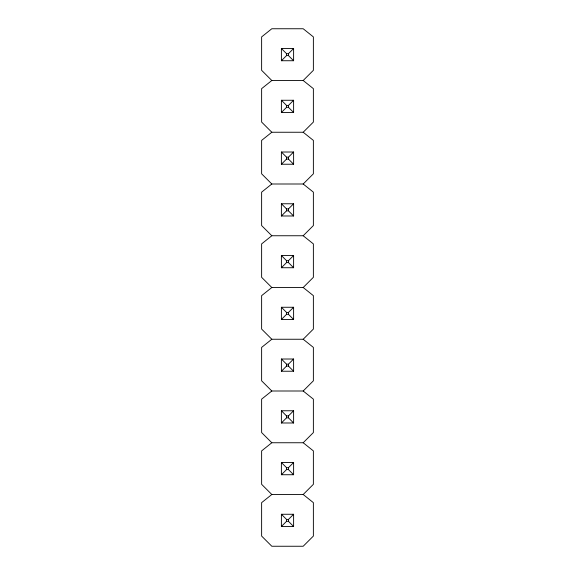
<?xml version="1.0" encoding="UTF-8"?>
<svg xmlns="http://www.w3.org/2000/svg" width="575" height="575" viewBox="0 0 575 575"><rect width="100%" height="100%" fill="white"/><g stroke="black" fill="none" stroke-linecap="round" stroke-linejoin="round"><path stroke-width="0.86" d="M281.391 60.734L286.566 55.559L288.434 55.559L293.609 60.734L281.391 60.734L281.391 48.516L293.609 48.516L293.609 60.734M281.391 48.516L286.566 53.691L288.434 53.691L293.609 48.516M303.19 80.5L313.375 70.315L313.375 36.901L303.19 28.75L271.81 28.75L261.625 36.901L261.625 70.315L271.81 80.5L303.19 80.5L313.375 88.651L313.375 122.065L303.19 132.25L271.81 132.25L261.625 140.401L261.625 173.815L271.81 184L303.19 184L313.375 192.151L313.375 225.565L303.19 235.75L271.81 235.75L261.625 243.901L261.625 277.315L271.81 287.5L303.19 287.5L313.375 295.651L313.375 329.065L303.19 339.25L271.81 339.25L261.625 347.401L261.625 380.815L271.81 391L303.19 391L313.375 399.151L313.375 432.565L303.19 442.75L271.81 442.75L261.625 450.901L261.625 484.315L271.81 494.5L303.19 494.5L313.375 502.651L313.375 536.065L303.19 546.25L271.81 546.25L261.625 536.065L261.625 502.651L271.81 494.5M281.391 112.484L286.566 107.309L288.434 107.309L293.609 112.484L281.391 112.484L281.391 100.266L293.609 100.266L293.609 112.484M281.391 100.266L286.566 105.441L288.434 105.441L293.609 100.266M281.391 164.234L286.566 159.059L286.566 157.191L281.391 152.016L293.609 152.016L293.609 164.234L281.391 164.234L281.391 152.016M286.566 157.191L288.434 157.191L293.609 152.016M303.19 184L313.375 173.815L313.375 140.401L303.19 132.25M281.391 215.984L286.566 210.809L288.434 210.809L293.609 215.984L281.391 215.984L281.391 203.766L293.609 203.766L293.609 215.984M281.391 203.766L286.566 208.941L288.434 208.941L293.609 203.766M281.391 267.734L286.566 262.559L288.434 262.559L293.609 267.734L281.391 267.734L281.391 255.516L293.609 255.516L293.609 267.734M281.391 255.516L286.566 260.691L288.434 260.691L293.609 255.516M303.19 287.5L313.375 277.315L313.375 243.901L303.19 235.75M281.391 319.484L286.566 314.309L286.566 312.441L281.391 307.266L293.609 307.266L293.609 319.484L281.391 319.484L281.391 307.266M286.566 312.441L288.434 312.441L293.609 307.266M281.391 371.234L286.566 366.059L288.434 366.059L293.609 371.234L281.391 371.234L281.391 359.016L293.609 359.016L293.609 371.234M288.434 366.059L288.434 364.191L293.609 359.016M303.19 391L313.375 380.815L313.375 347.401L303.19 339.25M281.391 422.984L286.566 417.809L288.434 417.809L293.609 422.984L293.609 410.766L281.391 410.766L281.391 422.984L293.609 422.984M288.434 417.809L288.434 415.941L293.609 410.766M281.391 474.734L286.566 469.559L288.434 469.559L293.609 474.734L293.609 462.516L281.391 462.516L281.391 474.734L293.609 474.734M288.434 469.559L288.434 467.691L293.609 462.516M303.19 494.5L313.375 484.315L313.375 450.901L303.19 442.75M281.391 526.484L286.566 521.309L288.434 521.309L293.609 526.484L293.609 514.266L281.391 514.266L281.391 526.484L293.609 526.484M281.391 514.266L286.566 519.441L288.434 519.441L293.609 514.266M271.81 80.5L261.625 88.651L261.625 122.065L271.81 132.25M271.81 184L261.625 192.151L261.625 225.565L271.81 235.75M271.81 287.5L261.625 295.651L261.625 329.065L271.81 339.25M271.81 391L261.625 399.151L261.625 432.565L271.81 442.75M286.566 159.059L288.434 159.059L293.609 164.234M286.566 314.309L288.434 314.309L293.609 319.484M281.391 359.016L286.566 364.191L288.434 364.191M281.391 410.766L286.566 415.941L288.434 415.941M281.391 462.516L286.566 467.691L288.434 467.691M288.434 53.691L288.434 55.559M288.434 105.441L288.434 107.309M288.434 157.191L288.434 159.059M288.434 208.941L288.434 210.809M288.434 260.691L288.434 262.559M288.434 312.441L288.434 314.309M288.434 519.441L288.434 521.309M286.566 53.691L286.566 55.559M286.566 105.441L286.566 107.309M286.566 208.941L286.566 210.809M286.566 260.691L286.566 262.559M286.566 364.191L286.566 366.059M286.566 415.941L286.566 417.809M286.566 467.691L286.566 469.559M286.566 519.441L286.566 521.309"/></g></svg>
